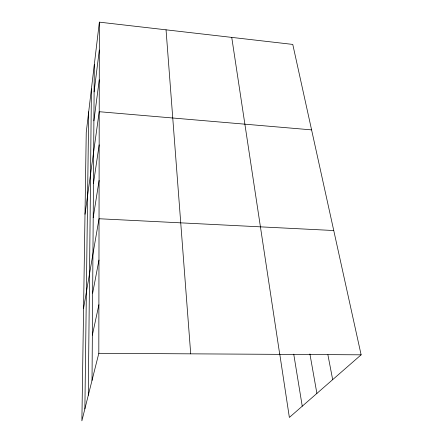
<?xml version="1.0" encoding="UTF-8"?>
<svg xmlns="http://www.w3.org/2000/svg" width="443" height="443" viewBox="0 0 443 443"><rect width="100%" height="100%" fill="white"/><g stroke="black" fill="none" stroke-linecap="round" stroke-linejoin="round"><path stroke-width="0.66" d="M99.359 22.15L86.241 132.402L81.877 420.85L98.817 353.309L99.359 22.15L292.773 44.416L361.123 354.821L289.362 417.439L279.743 353.957M92.022 380.404L94.304 64.639M88.295 395.256L91.419 88.888M84.868 408.922L88.683 111.852M94.104 91.878L99.315 50.042M93.899 120.834L99.265 79.829M85.001 214.246L99.21 111.708L311.59 129.877M93.445 183.579L99.16 144.867M93.196 217.64L99.099 180.456M83.583 308.228L99.038 218.742L333.751 230.526M92.653 293.144L98.966 260.058M92.349 335.141L98.894 304.767M98.817 353.309L361.123 354.821M327.886 354.71L332.676 379.64M309.906 353.94L316.895 393.412M293.742 354.167L302.242 406.198M231.739 37.389L279.732 354.35M166.042 29.825L190.706 353.835"/></g></svg>
